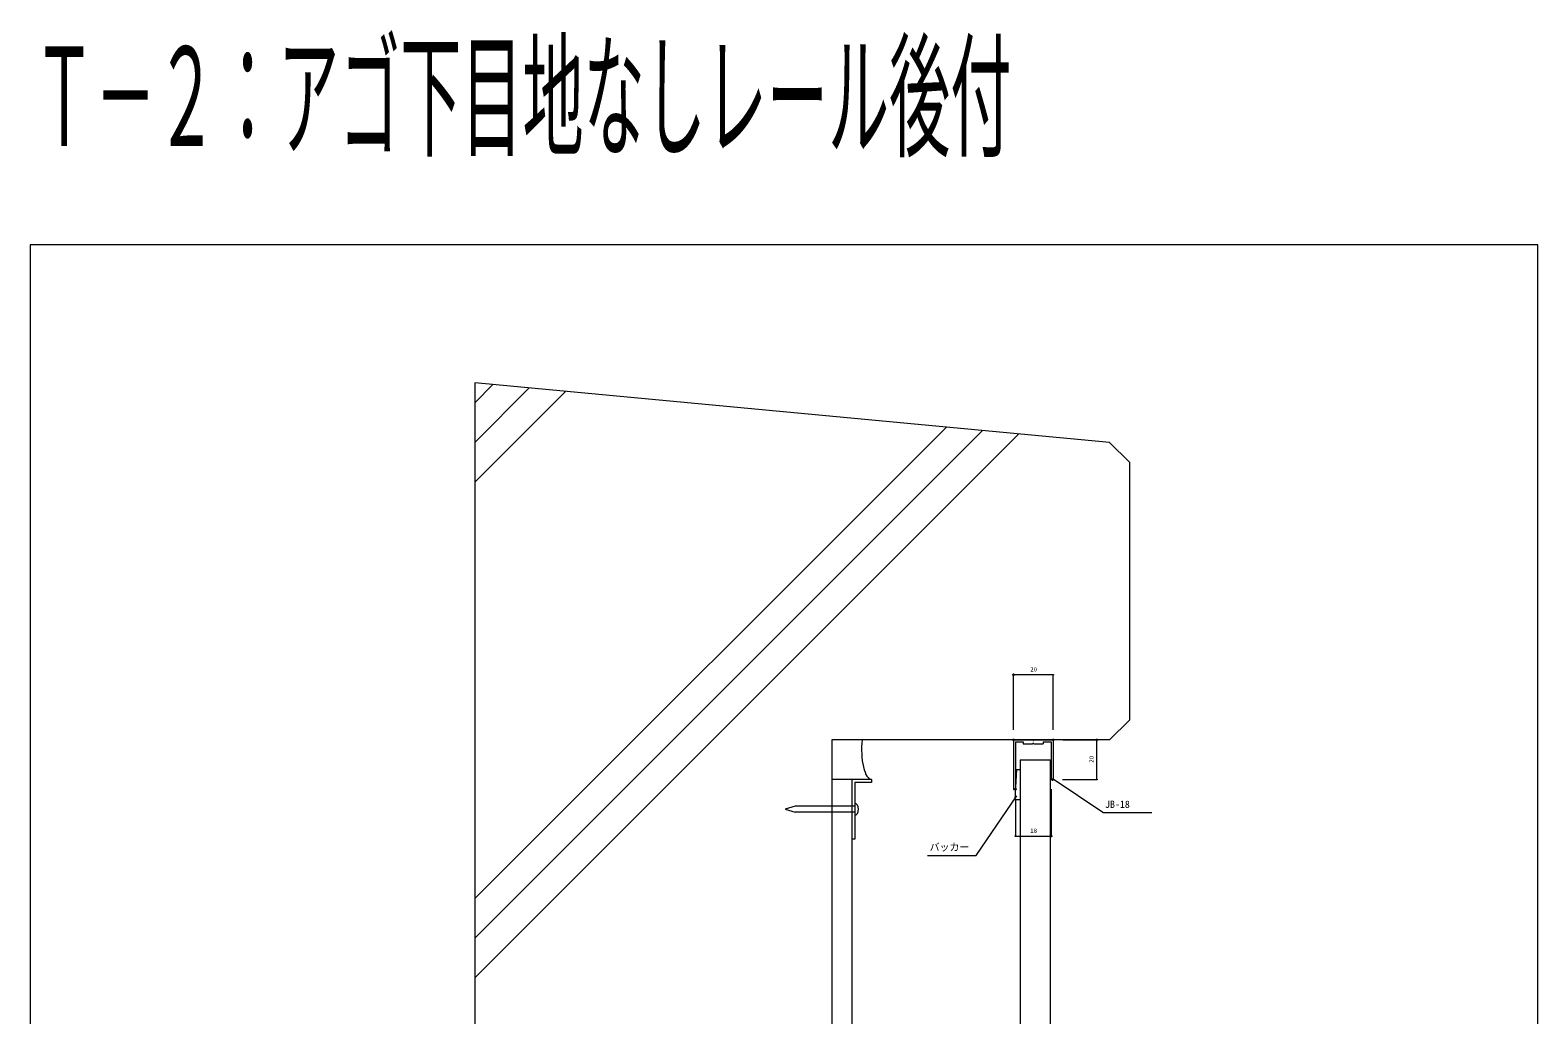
# Model space of a CAD drawing. Units: millimetres, scale not verified. Extents: x -380 to 380, y -610 to 607.
# Drawn here: x -380 to 380, y 110 to 607 of the extents above; entities that cross this region are included whole.
import ezdxf
from ezdxf.enums import TextEntityAlignment as Align

# ---------------------------------------------------------------- set-up
doc = ezdxf.new("R2010")
doc.units = ezdxf.units.MM
doc.header["$PDMODE"] = 32
doc.header["$PDSIZE"] = 0.5
doc.layers.add('0-1_DEFPOINTS', color=7, linetype='Continuous')
for name, color, linetype, lineweight in [('0-2_SUN', 4, 'Continuous', 18), ('0-4_GREEN', 7, 'Continuous', 18), ('0-5_形状', 7, 'Continuous', 18), ('0-6_図面枠', 5, 'Continuous', 18)]:
    doc.layers.add(name, color=color, linetype=linetype, lineweight=lineweight)
doc.styles.add('ＭＳ ゴシック', font='')
doc.styles.get('ＭＳ ゴシック').set_extended_font_data('MS Gothic')

# ---------------------------------------------------------------- blocks, each defined once
blk = doc.blocks.new('TEN')
at = {"layer": '0-2_SUN'}
blk.add_line((1.025, 0), (-1.025, 0), dxfattribs=at)
blk.add_circle((0, 0), 1.025, dxfattribs=at)
blk = doc.blocks.new('D13')
at = {"layer": '0-1_DEFPOINTS'}
for p in [(-1882.757, 568.141), (-1882.757, 535.349), (-1862.757, 535.349)]:
    blk.add_point(p, dxfattribs=at)
at = {"layer": '0-4_GREEN'}
for p, q in [((-1882.757, 540.349), (-1882.757, 568.141)), ((-1862.957, 568.141), (-1882.557, 568.141)), ((-1862.757, 540.349), (-1862.757, 568.141))]:
    blk.add_line(p, q, dxfattribs=at)
at = {"layer": '0-4_GREEN', "xscale": 0.2, "yscale": 0.2, "rotation": 180}
blk.add_blockref('TEN', (-1882.757, 568.141), dxfattribs=at)
at = {"layer": '0-4_GREEN', "xscale": 0.2, "yscale": 0.2}
blk.add_blockref('TEN', (-1862.757, 568.141), dxfattribs=at)
at = {"layer": '0-4_GREEN', "style": 'ＭＳ ゴシック'}
blk.add_text('20', height=2.199, dxfattribs=at).set_placement((-1874.257, 569.141), align=Align.BOTTOM_LEFT)
blk = doc.blocks.new('D14')
at = {"layer": '0-1_DEFPOINTS'}
for p in [(-1862.757, 535.349), (-1840.642, 535.349), (-1862.957, 515.349)]:
    blk.add_point(p, dxfattribs=at)
at = {"layer": '0-4_GREEN'}
for p, q in [((-1857.757, 535.349), (-1840.642, 535.349)), ((-1840.642, 515.549), (-1840.642, 535.149)), ((-1857.957, 515.349), (-1840.642, 515.349))]:
    blk.add_line(p, q, dxfattribs=at)
at = {"layer": '0-4_GREEN', "xscale": 0.2, "yscale": 0.2}
for p, rotation in [((-1840.642, 535.349), 90), ((-1840.642, 515.349), 270)]:
    blk.add_blockref('TEN', p, dxfattribs=dict(at, rotation=rotation))
at = {"layer": '0-4_GREEN', "style": 'ＭＳ ゴシック'}
blk.add_text('20', height=2.199, rotation=90, dxfattribs=at).set_placement((-1841.642, 523.849), align=Align.BOTTOM_LEFT)
blk = doc.blocks.new('D15')
at = {"layer": '0-1_DEFPOINTS'}
for p in [(-1881.757, 510.549), (-1863.757, 515.549), (-1863.757, 486.801)]:
    blk.add_point(p, dxfattribs=at)
at = {"layer": '0-4_GREEN'}
for p, q in [((-1863.757, 510.549), (-1863.757, 486.801)), ((-1881.757, 505.549), (-1881.757, 486.801)), ((-1881.557, 486.801), (-1863.957, 486.801))]:
    blk.add_line(p, q, dxfattribs=at)
at = {"layer": '0-4_GREEN', "xscale": 0.2, "yscale": 0.2, "rotation": 180}
blk.add_blockref('TEN', (-1881.757, 486.801), dxfattribs=at)
at = {"layer": '0-4_GREEN', "xscale": 0.2, "yscale": 0.2}
blk.add_blockref('TEN', (-1863.757, 486.801), dxfattribs=at)
at = {"layer": '0-4_GREEN', "style": 'ＭＳ ゴシック'}
blk.add_text('18', height=2.199, dxfattribs=at).set_placement((-1874.257, 487.801), align=Align.BOTTOM_LEFT)

msp = doc.modelspace()

# ---------------------------------------------------------------- linework, layer by layer
at = {"layer": '0-4_GREEN', "color": 2}
for p, q in [((-155.846, 428.827), (-155.846, -351.173)), ((-155.846, 418.827), (-146.703, 427.97)), ((-155.846, 398.827), (-128.417, 426.256)), ((-155.846, 378.827), (-110.131, 424.541)), ((-155.846, 168.827), (81.869, 406.541)), ((-155.846, 148.827), (100.154, 404.827)), ((-155.846, 128.827), (118.44, 403.113)), ((174.154, 388.827), (174.154, 258.827)), ((164.154, 248.827), (174.154, 258.827)), ((24.154, 248.827), (24.154, -251.173)), ((164.154, 248.827), (24.154, 248.827)), ((35.654, 215.327), (5.654, 215.327)), ((35.654, 212.327), (5.654, 212.327))]:
    msp.add_line(p, q, dxfattribs=at)
at = {"layer": '0-4_GREEN', "color": 3}
for p, q in [((115.654, 248.827), (115.654, 224.027)), ((115.654, 248.827), (125.354, 248.827)), ((116.654, 247.827), (116.654, 224.027)), ((116.654, 247.827), (120.654, 247.827)), ((120.654, 247.827), (120.654, 246.827)), ((120.654, 246.827), (125.354, 246.827)), ((125.354, 248.827), (125.482, 248.626)), ((125.483, 247.03), (125.354, 246.827)), ((125.827, 248.626), (125.954, 248.827)), ((125.954, 246.827), (125.827, 247.028)), ((125.954, 248.827), (135.654, 248.827)), ((125.954, 246.827), (130.654, 246.827)), ((130.654, 247.827), (134.654, 247.827)), ((130.654, 247.827), (130.654, 246.827)), ((134.654, 247.827), (134.654, 229.027)), ((135.654, 248.827), (135.654, 229.027)), ((34.154, 228.827), (24.154, 228.827)), ((34.154, 228.827), (34.154, -217.031)), ((134.854, 228.827), (135.454, 228.827)), ((160.733, 212.161), (135.642, 228.959)), ((115.854, 223.827), (116.454, 223.827)), ((160.733, 212.161), (185.394, 212.161))]:
    msp.add_line(p, q, dxfattribs=at)
at = {"layer": '0-4_GREEN'}
for p, q in [((119.154, 238.827), (119.154, -133.173)), ((119.154, 238.827), (134.154, 238.827)), ((134.154, 238.827), (134.154, -133.173)), ((117.154, 233.827), (119.154, 233.827)), ((116.311, 218.827), (119.154, 218.827))]:
    msp.add_line(p, q, dxfattribs=at)
at = {"layer": '0-4_GREEN', "color": 6}
for p, q in [((44.154, 228.827), (34.154, 228.827)), ((44.154, 228.827), (44.154, 227.327)), ((35.654, 227.327), (35.654, 198.827)), ((44.154, 227.327), (35.654, 227.327)), ((35.654, 198.827), (34.154, 198.827))]:
    msp.add_line(p, q, dxfattribs=at)
at = {"layer": '0-4_GREEN', "color": 2}
for points in [[(174.154, 388.827), (164.154, 398.827), (-155.846, 428.827)], [(5.654, 215.327), (0.654, 213.827), (5.654, 212.327)]]:
    msp.add_lwpolyline(points, dxfattribs=at)
at = {"layer": '0-4_GREEN', "color": 3}
msp.add_lwpolyline([(72.301, 190.53), (96.962, 190.53), (117.366, 220.683)], dxfattribs=at)
for centre, start, end in [((125.654, 248.727), 210.37155, 329.62845), ((125.654, 246.927), 30.37155, 149.06277), ((134.854, 229.027), 180, 270), ((135.454, 229.027), 270, 0), ((115.854, 224.027), 180, 270), ((116.454, 224.027), 270, 0)]:
    msp.add_arc(centre, 0.2, start, end, dxfattribs=at)
at = {"layer": '0-4_GREEN', "color": 2}
for centre, major_axis, ratio, start_param in [((44.154, 243.827), (0, -15), 0.333333, 4.3725521), ((35.654, 213.827), (0, 3), 0.666667, 3.1415927)]:
    msp.add_ellipse(centre, major_axis=major_axis, ratio=ratio, start_param=start_param, end_param=6.2831853, dxfattribs=at)
at = {"layer": '0-5_形状', "color": 2}
msp.add_line((117.154, 233.827), (116.311, 218.827), dxfattribs=at)
at = {"layer": '0-6_図面枠'}
msp.add_lwpolyline([(-379.97, -609.552), (380.03, -609.552), (380.03, 498.448), (-379.97, 498.448)], close=True, dxfattribs=at)

# ---------------------------------------------------------------- block references
at = {"layer": '0-4_GREEN'}
for name in ['D13', 'D14', 'D15']:
    msp.add_blockref(name, (1998.411, -286.522), dxfattribs=at)

# ---------------------------------------------------------------- texts
at = {"layer": '0-4_GREEN', "style": 'ＭＳ ゴシック', "width": 0.45}
msp.add_text('Ｔ－２：アゴ下目地なしレール後付', height=50.18, dxfattribs=at).set_placement((-378.181, 533.131), align=Align.BOTTOM_LEFT)
at = {"layer": '0-5_形状', "style": 'ＭＳ ゴシック'}
for s, p in [('JB-18', (161.871, 213.442)), ('バッカー', (73.439, 191.81))]:
    msp.add_text(s, height=3.666, dxfattribs=at).set_placement(p, align=Align.BOTTOM_LEFT)

doc.saveas('drawing.dxf')
